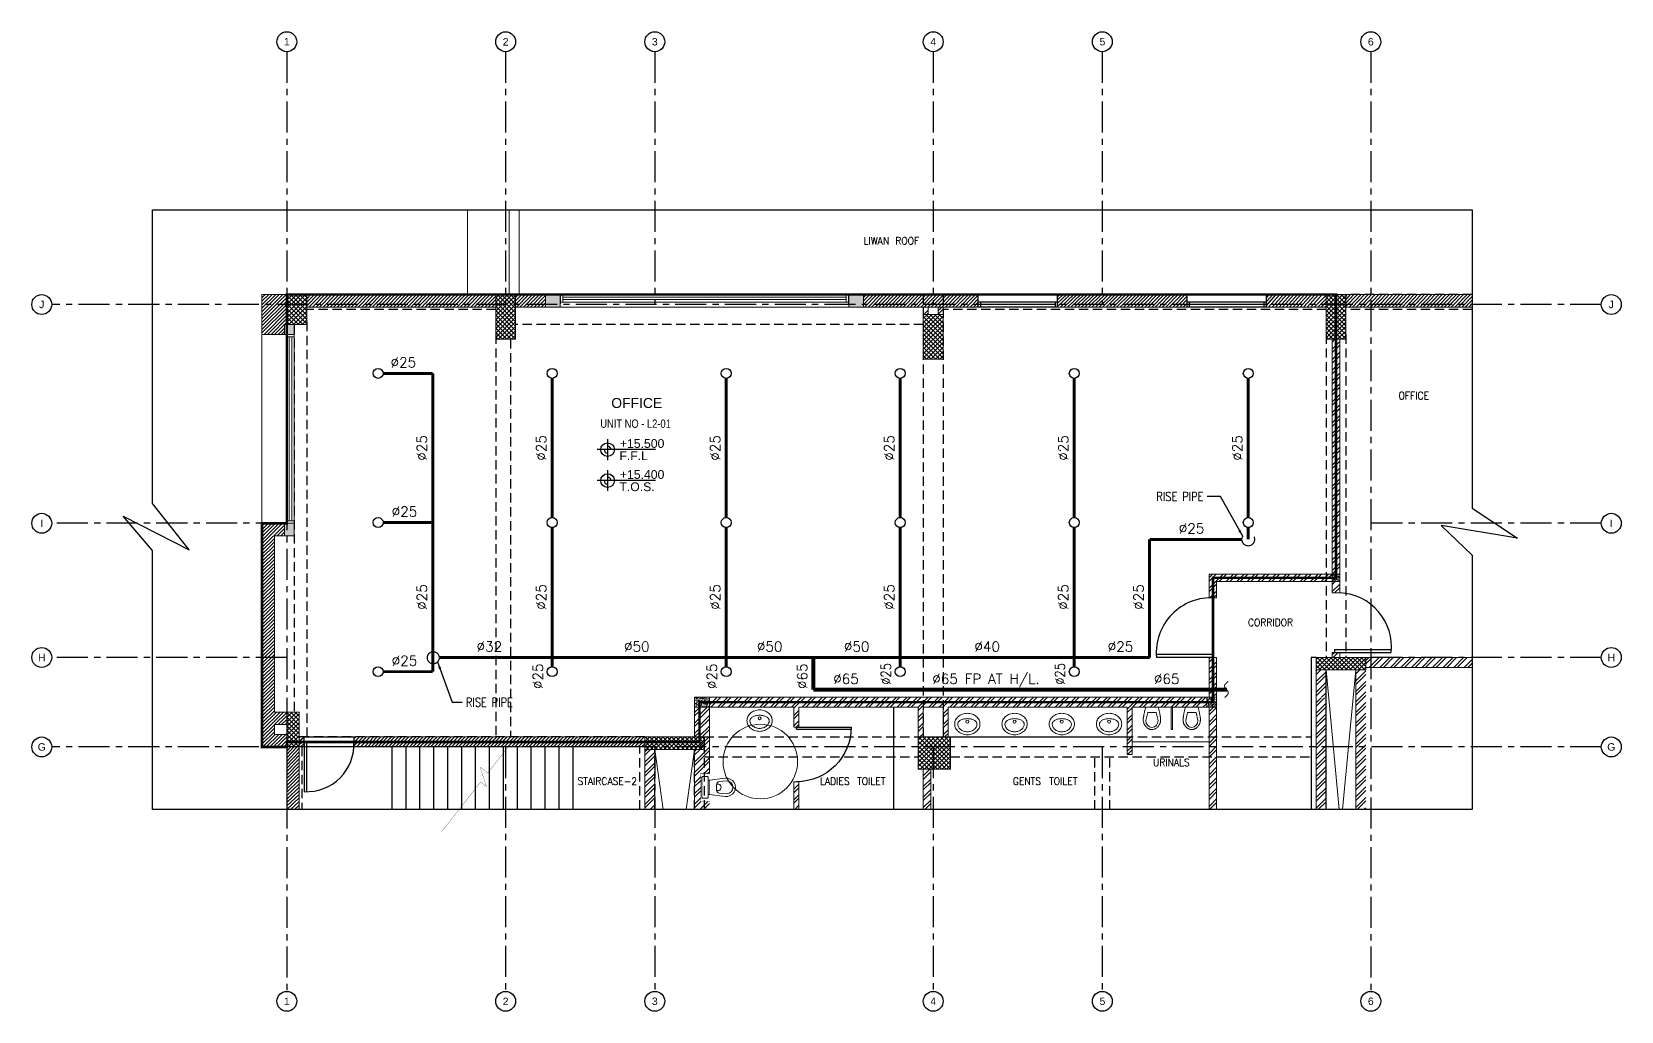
# Model space of a CAD drawing. Header units: metres. Extents: x 4747 to 137220, y 399495 to 419196.
# Drawn here: x 54869 to 86834, y 399495 to 419196 of the extents above; entities that cross this region are included whole.
import ezdxf
from ezdxf.enums import TextEntityAlignment as Align

# ---------------------------------------------------------------- set-up
doc = ezdxf.new("R2010")
doc.units = ezdxf.units.M
doc.header["$LTSCALE"] = 50
doc.header["$MEASUREMENT"] = 0
for name, pattern in [('CENTER', [2, 1.25, -0.25, 0.25, -0.25]), ('DASHED2', [9.525, 6.35, -3.175]), ('FF$0$HIDDEN2', [0.1875, 0.125, -0.0625]), ('HIDDENX2', [0.75, 0.5, -0.25])]:
    doc.linetypes.add(name, pattern=pattern)
for name, color, linetype in [('A - CONCRETE', 1, 'Continuous'), ('A-DOOR', 10, 'Continuous'), ('A-LEVEL', 3, 'Continuous'), ('A-TEXT', 3, 'Continuous'), ('A-WALL HATCH-100', 8, 'Continuous'), ('Axis', 8, 'CENTER'), ('BS-TOILET FUR', 85, 'Continuous'), ('DIM2', 222, 'Continuous'), ('ELEV.', 252, 'Continuous'), ('FF$0$A-CONCRETE HIDDEN', 8, 'FF$0$HIDDEN2'), ('FP-SPR-BRANCH', 4, 'Continuous'), ('FP-SPR-CR-MAIN', 6, 'Continuous'), ('GLAZ', 4, 'Continuous'), ('OUT RETAIL', 253, 'Continuous'), ('P-FIRE-SPR', 6, 'Continuous'), ('P-FIRE-TXT', 181, 'Continuous'), ('P-PIPE-DRA', 40, 'Continuous'), ('S-BEAM', 2, 'Continuous'), ('S-COL-HAT', 8, 'Continuous'), ('SPR..', 3, 'Continuous'), ('stair', 8, 'Continuous'), ('TBK', 7, 'Continuous'), ('WALL', 30, 'Continuous')]:
    doc.layers.add(name, color=color, linetype=linetype)
for name, color, linetype, lineweight in [('A-BLOCK', 2, 'Continuous', 18), ('A-Concrete post &encasement added 28-3-2011', 1, 'Continuous', 5), ('A-CORD.PLUMB', 46, 'Continuous', 9), ('A-GLASS', 4, 'Continuous', 5), ('A-HIDDEN', 8, 'HIDDENX2', 9), ('A-LEASING LINE', 6, 'DASHED2', 9), ('A-PROJECTION', 31, 'Continuous', 15), ('S-COL', 1, 'Continuous', 20)]:
    doc.layers.add(name, color=color, linetype=linetype, lineweight=lineweight)
doc.styles.add('ARIAL', font='ARIALUNI.TTF')
doc.styles.add('FRAME-ARIAL', font='arial.ttf', dxfattribs={"height": 0.35})
doc.styles.add('ROMANS', font='ROMANS.shx', dxfattribs={"width": 0.9})
doc.styles.add('style1', font='arial.ttf')
doc.styles.add('VK', font='arial.ttf', dxfattribs={"width": 0.8})
doc.dimstyles.new('JAHRA CINEMA', dxfattribs={"dimtxt": 180, "dimasz": 150, "dimexe": 50, "dimexo": 50, "dimgap": 80, "dimtad": 1, "dimdec": 0, "dimlfac": 0.1, "dimzin": 1, "dimdsep": 46, "dimtxsty": 'ROMANS', "dimcen": 0.09, "dimdle": 50, "dimclrd": 222, "dimclre": 222, "dimclrt": 3, "dimadec": 0, "dimazin": 0, "dimtfac": 1, "dimtdec": 0, "dimtix": 1, "dimtmove": 2, "dimatfit": 3, "dimfxl": 0.1, "dimtolj": 1, "dimtzin": 0, "dimlwd": -1, "dimarcsym": 0})
pattern_1 = [(45, (50767.404, 156637.68), (-35.355339, 35.355339), [])]
pattern_2 = [(135, (50767.404, 156637.68), (-44.194174, -44.194174), []), (225, (50767.404, 156637.68), (44.194174, -44.194174), [])]
pattern_3 = [(140, (50767.404, 156637.68), (6.275213, 71.726018), [7.5, -82.5]), (85, (50767.404, 156637.68), (-75.219213, -13.875133), [6, -66]), (190.451444, (50767.93, 156643.656), (-68.944, 57.850885), [6.37402, -70.114211]), (136.1842, (50747.4, 156637.68), (16.551928, 106.724133), [11.25, -123.75]), (186.635635, (50748.78, 156646.57), (-97.41186, 93.466195), [9.561034, -105.171376]), (81.184164, (50747.4, 156637.68), (-97.41186, 93.466195), [9, -99]), (111, (50752.404, 156647.68), (40.261889, 59.690705), [7.5, -82.5]), (56, (50752.404, 156647.68), (-72.515005, 24.331533), [6, -66]), (161.451445, (50755.76, 156652.65), (-32.253115, 84.022238), [6.37402, -70.114211]), (127.5, (50767.404, 156637.678), (-33.2893854, 1.2159855), [0, -65.2, 0, -67, 0, -66.25]), (97.5, (50767.404, 156637.68), (-39.441171, 26.3069537), [0, -38.2, 0, -63.7, 0, -25.25]), (57.5, (50767.404, 156615.378), (2.2554872, 53.3822436), [0, -25, 0, -78, 0, -103.5]), (47.5, (50767.404, 156605.38), (-10.010498, 58.318617), [0, -32.5, 0, -51.8, 0, -73.5])]
pattern_4 = [(45, (-498704467.14, -238468702.163), (-35.3553390593, 35.3553390593), [])]
pattern_5 = [(45, (50767.4, 156637.68), (-106.06602, 106.06602), []), (45, (50838.12, 156637.68), (-106.06602, 106.06602), [])]
pattern_6 = [(45, (22361.1, -7468.8), (-106.066017, 106.066017), []), (45, (22431.8, -7468.8), (-106.066017, 106.066017), [])]
pattern_7 = [(45, (50766.4, 156637.68), (-106.06602, 106.06602), []), (45, (50837.12, 156637.68), (-106.06602, 106.06602), [])]

# ---------------------------------------------------------------- blocks, each defined once
blk = doc.blocks.new('W1')
at = {"layer": 'A-BLOCK', "color": 8}
blk.add_line((-80, 20), (80, 20), dxfattribs=at)
at = {"layer": 'GLAZ'}
for p, q in [((80, 5), (-80, 5)), ((-75, 5), (-75, -5)), ((75, 0), (-75, 0)), ((75, 5), (75, -5)), ((80, -5), (-80, -5))]:
    blk.add_line(p, q, dxfattribs=at)
at = {"layer": 'WALL'}
for p, q in [((-80, 20), (-80, -5)), ((80, -5), (80, 20))]:
    blk.add_line(p, q, dxfattribs=at)
blk = doc.blocks.new('DOOR SINGLE1')
at = {"layer": 'A-DOOR'}
for p, q in [((-11552.4, 19407.6), (-11555.3, 19407.6)), ((-11555.3, 19407.6), (-11555.3, 19327.6)), ((-11552.4, 19407.6), (-11552.4, 19327.6))]:
    blk.add_line(p, q, dxfattribs=at)
blk.add_arc((-11555.3, 19407.6), 80, 270, 0, dxfattribs=at)
blk = doc.blocks.new('159')
at = {"layer": 'A-CORD.PLUMB', "linetype": 'Continuous'}
for p, q in [((-499019374, -238983892, 0), (-499019174, -238983892, 0)), ((-499019174, -238983892, 0), (-499019174, -238984542, 0))]:
    blk.add_line(p, q, dxfattribs=at)
at = {"layer": 'A-CORD.PLUMB', "ltscale": 0.5}
for p, q in [((-499019596, -238984091), (-499019771, -238984072)), ((-499019541, -238984153), (-499019541, -238984292)), ((-499019596, -238984354), (-499019771, -238984374)), ((-499019174, -238984542, 0), (-499019374, -238984542, 0))]:
    blk.add_line(p, q, dxfattribs=at)
blk.add_lwpolyline([(-499019374, -238984386), (-499019739, -238984433, -1.137773), (-499019739, -238984012), (-499019374, -238984059), (-499019374, -238984386)], format="xyb", dxfattribs=at)
for centre, radius, start, end in [((-499019766, -238984223), 151, 91.6855, 180), ((-499019766, -238984223), 151, 180, 268.3145), ((-499019570, -238984223), 75.1, 67.0688, 292.9312), ((-499019604, -238984153), 62.5, 0, 82.6251), ((-499019604, -238984292), 62.5, 277.3749, 0)]:
    blk.add_arc(centre, radius, start, end, dxfattribs=at)
at = {"ltscale": 0.5}
blk.add_wipeout([(-499019374, -238983892), (-499019174, -238983892), (-499019174, -238984542), (-499019374, -238984542)], dxfattribs=at).translate(0, 0, 0).dxf.layer = 'A-CORD.PLUMB'
at = {"layer": 'A-CORD.PLUMB', "ltscale": 0.5}
for p, q in [((-499019374, -238984055), (-499019344, -238984055)), ((-499019374, -238984390, 0), (-499019344, -238984390))]:
    blk.add_line(p, q, dxfattribs=at)
blk.add_lwpolyline([(-499019221, -238984473), (-499019324, -238984473, -0.414214), (-499019344, -238984453), (-499019344, -238983993, -0.414214), (-499019324, -238983973), (-499019221, -238983973, -0.414214), (-499019201, -238983993), (-499019201, -238984453, -0.414214)], format="xyb", close=True, dxfattribs=at)
blk = doc.blocks.new('WB')
blk.add_lwpolyline([(-254, -48, -0.113803), (-235, 33, -0.103571), (-180, 105, -0.091769), (-99, 151, -0.084871), (0, 168, -0.084871), (99, 151, -0.091769), (180, 105, -0.103571), (235, 33, -0.113803), (254, -48, -0.113803), (235, -129, -0.103571), (180, -200, -0.091769), (99, -247, -0.084871), (0, -264, -0.084871), (-99, -247, -0.091769), (-180, -200, -0.103571), (-235, -129, -0.113803)], format="xyb", close=True)
for points in [[(-194, -48, -0.161298), (-182, -10, -0.106182), (-137, 29, -0.070452), (-78, 51, -0.056719), (0, 60, -0.056719), (78, 51, -0.070452), (137, 29, -0.106182), (182, -10, -0.161298), (194, -48, -0.161298)], [(194, -48, -0.113803), (181, -102, -0.103571), (141, -155, -0.091769), (79, -190, -0.084871), (0, -204, -0.084871), (-79, -190, -0.091769), (-141, -155, -0.103571), (-181, -102, -0.113803), (-194, -48, -0.113803)]]:
    blk.add_lwpolyline(points, format="xyb")
blk.add_circle((0, 0), 30)
blk = doc.blocks.new('HK')
for points in [[(82.2, 0), (-17.8, 0)], [(0, 17.8), (0, -17.8)]]:
    blk.add_lwpolyline(points)
at = {"const_width": 11.7}
for points in [[(-5.8, 0, 0.414214), (0, -5.8, 1)], [(5.8, 0, 0.414214), (0, 5.8, 1)]]:
    blk.add_lwpolyline(points, format="xyb", dxfattribs=at)
blk.add_circle((0, 0), 11.7)
at = {"style": 'VK'}
for tag, p in [('REL', (21, 3)), ('APS', (20.2, -18))]:
    blk.add_attdef(tag, p, '', height=15, dxfattribs=at)
blk = doc.blocks.new('PENDENT SPR')
at = {"layer": 'P-FIRE-SPR'}
blk.add_circle((0, 0), 0.1, dxfattribs=at)
blk = doc.blocks.new('*U10')
at = {"layer": 'P-PIPE-DRA', "color": 1, "const_width": 0.02}
blk.add_lwpolyline([(0.165, -0.035), (0.144, -0.013), (0.124, 0.007), (0.114, 0.016), (0.104, 0.023), (0.094, 0.029), (0.083, 0.034), (0.073, 0.036), (0.063, 0.037), (0.052, 0.035), (0.042, 0.03), (0.031, 0.024), (0.021, 0.017), (-0.001, 0), (-0.022, -0.018), (-0.032, -0.025), (-0.042, -0.032), (-0.053, -0.036), (-0.063, -0.039), (-0.073, -0.039), (-0.083, -0.036), (-0.093, -0.031), (-0.102, -0.025), (-0.112, -0.017), (-0.122, -0.008), (-0.141, 0.013), (-0.16, 0.037)], dxfattribs=at)

msp = doc.modelspace()

# ---------------------------------------------------------------- hatches: boundary and pattern name
at = {"layer": 'A-Concrete post &encasement added 28-3-2011', "ltscale": 15}
h = msp.add_hatch(dxfattribs=at)
h.set_pattern_fill('AR-CONC', color=252, scale=10, angle=90)
h.set_pattern_definition(pattern_3)
h.paths.add_polyline_path([(65498, 413910), (65198, 413910), (65198, 413660), (65498, 413660)])
h.paths.add_polyline_path([(71598, 413910), (71298, 413910), (71298, 413660), (71598, 413660)])
h = msp.add_hatch(dxfattribs=at)
h.set_pattern_fill('AR-CONC', color=252, scale=10, angle=90)
h.set_pattern_definition(pattern_3)
h.paths.add_polyline_path([(59948, 413110), (60148, 413110), (60148, 413310), (59948, 413310)])
h.paths.add_polyline_path([(59948, 409060), (60148, 409060), (60148, 409310), (59948, 409310)])
h = msp.add_hatch(dxfattribs=at)
h.set_pattern_fill('AR-CONC', color=252, scale=10, angle=90)
h.set_pattern_definition([(140, (50768.385, 156637.68), (6.275213, 71.726018), [7.5, -82.5]), (85, (50768.385, 156637.68), (-75.219213, -13.875133), [6, -66]), (190.451444, (50768.91, 156643.656), (-68.944, 57.850885), [6.37402, -70.114211]), (136.1842, (50748.385, 156637.68), (16.551928, 106.724133), [11.25, -123.75]), (186.635635, (50749.76, 156646.57), (-97.41186, 93.466195), [9.561034, -105.171376]), (81.184164, (50748.38, 156637.68), (-97.41186, 93.466195), [9, -99]), (111, (50753.385, 156647.68), (40.261889, 59.690705), [7.5, -82.5]), (56, (50753.385, 156647.68), (-72.515005, 24.331533), [6, -66]), (161.451445, (50756.74, 156652.65), (-32.253115, 84.022238), [6.37402, -70.114211]), (127.5, (50768.385, 156637.678), (-33.2893854, 1.2159855), [0, -65.2, 0, -67, 0, -66.25]), (97.5, (50768.385, 156637.68), (-39.441171, 26.3069537), [0, -38.2, 0, -63.7, 0, -25.25]), (57.5, (50768.385, 156615.378), (2.2554872, 53.3822436), [0, -25, 0, -78, 0, -103.5]), (47.5, (50768.385, 156605.38), (-10.010498, 58.318617), [0, -32.5, 0, -51.8, 0, -73.5])])
h.paths.add_polyline_path([(81023, 408286), (81173, 408286), (81173, 408136), (81023, 408136)])
h = msp.add_hatch(dxfattribs=at)
h.set_pattern_fill('AR-CONC', color=252, scale=10, angle=90)
h.set_pattern_definition(pattern_3)
h.paths.add_polyline_path([(68498, 405611), (68198, 405611), (68198, 405811), (68498, 405811)])
h = msp.add_hatch(dxfattribs=at)
h.set_pattern_fill('AR-CONC', color=252, scale=10, angle=90)
h.set_pattern_definition(pattern_3)
h.paths.add_polyline_path([(78498, 405811), (78698, 405811), (78698, 405611), (78498, 405611)])
at = {"layer": 'A-WALL HATCH-100'}
h = msp.add_hatch(dxfattribs=at)
h.set_pattern_fill('ANSI31', color=252, scale=400, style=0)
h.set_pattern_definition(pattern_1)
h.paths.add_polyline_path([(65198, 413910), (64598, 413910), (64598, 413710), (65198, 413710)])
h.paths.add_polyline_path([(65198, 413710), (64598, 413710), (64598, 413660), (65198, 413660)])
h.paths.add_polyline_path([(64198, 413910), (60398, 413910), (60398, 413710), (64198, 413710)])
h.paths.add_polyline_path([(64198, 413710), (60398, 413710), (60398, 413660), (64198, 413660)])
h.paths.add_polyline_path([(59998, 413910), (59498, 413910), (59498, 413710), (59998, 413710)])
h.paths.add_polyline_path([(59998, 413710), (59498, 413710), (59498, 413110), (59948, 413110), (59948, 413310), (59998, 413310)])
h = msp.add_hatch(dxfattribs=at)
h.set_pattern_fill('ANSI31', color=252, scale=400, style=0)
h.set_pattern_definition(pattern_1)
h.paths.add_polyline_path([(72998, 413910), (72998, 413710), (72998, 413660), (73898, 413660), (73898, 413910), (71298, 413910), (71298, 413660), (72998, 413660), (72998, 413710)])
h.paths.add_polyline_path([(71598, 413910), (71298, 413910), (71298, 413660), (71598, 413660)])
h = msp.add_hatch(dxfattribs=at)
h.set_pattern_fill('ANSI32', color=252, scale=400, style=0)
h.set_pattern_definition(pattern_5)
h.paths.add_polyline_path([(72898, 413660), (72798, 413660), (72798, 413510), (72898, 413510)])
h.paths.add_polyline_path([(73198, 413660), (73098, 413660), (73098, 413510), (73198, 413510)])
h = msp.add_hatch(dxfattribs=at)
h.set_pattern_fill('ANSI31', color=252, scale=400, angle=360, style=0)
h.set_pattern_definition(pattern_4)
h.paths.add_polyline_path([(78098, 413660), (78098, 413910), (75498, 413910), (75498, 413660)])
h = msp.add_hatch(dxfattribs=at)
h.set_pattern_fill('ANSI31', color=252, scale=400, angle=360, style=0)
h.set_pattern_definition(pattern_4)
h.paths.add_polyline_path([(81297, 413910), (81297, 413710), (81297, 413710), (81297, 413660), (82259, 413660), (83836, 413660), (83836, 413910), (82289, 413910), (79698, 413910), (79698, 413660), (80897, 413660), (80897, 413910)])
h = msp.add_hatch(dxfattribs=at)
h.set_pattern_fill('ANSI32', color=252, scale=400, style=0)
h.set_pattern_definition(pattern_7)
h.paths.add_polyline_path([(81023, 408286), (78547, 408286), (78548, 407810), (78698, 407810), (78698, 408136), (81023, 408136)])
h.paths.add_polyline_path([(81023, 408286), (81172, 408286), (81172, 413010), (81022, 413010)])
h.paths.add_polyline_path([(81173, 408136), (81023, 408136), (81022, 407911), (81172, 407911)])
h = msp.add_hatch(dxfattribs=at)
h.set_pattern_fill('ANSI31', color=252, scale=400, angle=360, style=0)
h.set_pattern_definition([(45, (50767.404, 156637.68), (-35.355339, 35.355339), [])])
edge = h.paths.add_edge_path()
edge.add_arc((60260, 404688), 500, 121.5778, 156.6509)
edge.add_line((59801, 404886), (59998, 404886))
edge.add_line((59998, 404886), (59998, 405114))
edge = h.paths.add_edge_path()
edge.add_line((59998, 404886), (59801, 404886))
edge.add_arc((59448, 404989), 367, 331.0526, 343.7527, ccw=False)
edge.add_line((59770, 404811), (59998, 404811))
edge.add_line((59998, 404811), (59998, 404886))
edge = h.paths.add_edge_path()
edge.add_line((59801, 404886), (59498, 404886))
edge.add_line((59498, 404886), (59498, 404811))
edge.add_line((59498, 404811), (59770, 404811))
edge.add_arc((59448, 404989), 367, 331.0527, 343.7527)
h.paths.add_polyline_path([(59948, 409060), (59948, 409310), (59498, 409310), (59498, 406486), (59748, 406486), (59748, 409060)])
h.paths.add_polyline_path([(59748, 405261), (59998, 405261), (59998, 405511), (59748, 405511), (59748, 406486), (59498, 406486), (59498, 405719), (59748, 405227)])
edge = h.paths.add_edge_path()
edge.add_line((59927, 405061), (59832, 405061))
edge.add_line((59832, 405061), (59866, 404995))
edge.add_arc((60260, 404688), 500, 131.7279, 142.0562, ccw=False)
edge = h.paths.add_edge_path()
edge.add_line((59832, 405061), (59748, 405061))
edge.add_line((59748, 405061), (59748, 405227))
edge.add_line((59748, 405227), (59498, 405719))
edge.add_line((59498, 405719), (59498, 404886))
edge.add_line((59498, 404886), (59801, 404886))
edge.add_arc((60260, 404688), 500, 142.0562, 156.6509, ccw=False)
edge.add_line((59866, 404995), (59832, 405061))
h = msp.add_hatch(dxfattribs=at)
h.set_pattern_fill('ANSI32', color=252, scale=400)
h.set_pattern_definition(pattern_6)
h.paths.add_polyline_path([(83836, 406610), (81698, 406610), (81698, 406411), (83836, 406411)])
h.paths.add_polyline_path([(81698, 406360), (81498, 406360), (81498, 404425), (81698, 404425)])
h.paths.add_polyline_path([(80898, 406361), (80898, 404982), (80898, 404982), (80898, 404782), (80898, 404782), (80898, 404425), (80898, 404425)])
h.paths.add_polyline_path([(80898, 403992), (80898, 403553), (80897, 404425), (80898, 404425)])
h.paths.add_polyline_path([(81498, 403553), (81698, 403553), (81698, 404423), (81498, 404425)])
h = msp.add_hatch(dxfattribs=at)
h.set_pattern_fill('ANSI32', color=252, scale=400, style=0)
h.set_pattern_definition(pattern_7)
h.paths.add_polyline_path([(81172, 406711), (81022, 406711), (81022, 406610), (81172, 406611)])
h = msp.add_hatch(dxfattribs=at)
h.set_pattern_fill('ANSI32', color=252, scale=400, style=0)
h.set_pattern_definition(pattern_5)
h.paths.add_polyline_path([(80698, 405811), (80698, 405611)], flags=17)
h.paths.add_polyline_path([(80898, 406360), (80698, 406360), (80698, 403553), (80898, 403553), (80898, 404786), (80898, 404782), (80901, 404425), (80898, 404425)])
h.paths.add_polyline_path([(80698, 405811), (80898, 405811), (80898, 405801), (80698, 405801)], flags=17)
h = msp.add_hatch(dxfattribs=at)
h.set_pattern_fill('ANSI32', color=252, scale=400, style=0)
h.set_pattern_definition(pattern_5)
h.paths.add_polyline_path([(68297, 405611), (68198, 405611), (68198, 405011), (68297, 405011)])
h = msp.add_hatch(dxfattribs=at)
h.set_pattern_fill('ANSI31', color=252, scale=400, angle=360, style=0)
h.set_pattern_definition(pattern_4)
h.paths.add_polyline_path([(60348, 404886), (60248, 404886), (60248, 404811), (60348, 404811), (60348, 404786)])
h.paths.add_polyline_path([(60348, 405011), (60248, 405011), (60248, 404886), (60348, 404886)])
h.paths.add_polyline_path([(59998, 403553), (60248, 403553), (60248, 403645), (60248, 403645), (60248, 404811), (59998, 404811)])
h = msp.add_hatch(dxfattribs=at)
h.set_pattern_fill('ANSI31', color=252, scale=400, angle=360, style=0)
h.set_pattern_definition(pattern_4)
edge = h.paths.add_edge_path()
edge.add_line((67198, 404811), (67198, 405011))
edge.add_line((67210, 405011), (61898, 405011))
edge.add_line((61898, 405011), (61348, 405011))
edge.add_line((61348, 405011), (61348, 404811))
edge.add_line((61348, 404811), (61598, 404811))
edge.add_line((61598, 404811), (61598, 404811))
edge.add_line((61598, 404811), (61898, 404811))
edge.add_line((61898, 404811), (61898, 404811))
edge.add_line((61898, 404811), (67191, 404811))
h = msp.add_hatch(dxfattribs=at)
h.set_pattern_fill('ANSI32', color=252, scale=400, style=0)
h.set_pattern_definition(pattern_5)
h.paths.add_polyline_path([(67198, 403553), (67398, 403553), (67398, 404761), (67198, 404761)])
h = msp.add_hatch(dxfattribs=at)
h.set_pattern_fill('ANSI32', color=252, scale=400)
h.set_pattern_definition(pattern_6)
h.paths.add_polyline_path([(68198, 403553), (68297, 403553), (68297, 404761), (68198, 404761)])
at = {"layer": 'S-COL-HAT', "ltscale": 15}
h = msp.add_hatch(dxfattribs=at)
h.set_pattern_fill('ANSI37', color=252, scale=500, angle=90)
h.set_pattern_definition(pattern_2)
h.paths.add_polyline_path([(60398, 413310), (60398, 413910), (59998, 413910), (59998, 413310)])
h = msp.add_hatch(dxfattribs=at)
h.set_pattern_fill('ANSI37', color=252, scale=500, angle=90)
h.set_pattern_definition(pattern_2)
h.paths.add_polyline_path([(64598, 413910), (64198, 413910), (64198, 413010), (64598, 413010)])
h = msp.add_hatch(dxfattribs=at)
h.set_pattern_fill('ANSI37', color=252, scale=500, angle=90)
h.set_pattern_definition(pattern_2)
h.paths.add_polyline_path([(81297, 413910), (80897, 413910), (80897, 413010), (81297, 413010)])
h = msp.add_hatch(dxfattribs=at)
h.set_pattern_fill('ANSI37', color=252, scale=500, angle=90)
h.set_pattern_definition(pattern_2)
h.paths.add_polyline_path([(73198, 413510), (72798, 413510), (72798, 412610), (73198, 412610)])
h = msp.add_hatch(dxfattribs=at)
h.set_pattern_fill('ANSI37', color=252, scale=500, angle=90)
h.set_pattern_definition(pattern_2)
h.paths.add_polyline_path([(80698, 406610), (80698, 406360), (81698, 406360), (81698, 406610)])
h = msp.add_hatch(dxfattribs=at)
h.set_pattern_fill('ANSI37', color=252, scale=500, angle=90)
h.set_pattern_definition(pattern_2)
h.paths.add_polyline_path([(60248, 405511), (59998, 405511), (59998, 404811), (60248, 404811)])
h = msp.add_hatch(dxfattribs=at)
h.set_pattern_fill('ANSI37', color=252, scale=500, angle=90)
h.set_pattern_definition(pattern_2)
h.paths.add_polyline_path([(67198, 405011), (67198, 404761), (68398, 404761), (68398, 405011)])
h = msp.add_hatch(dxfattribs=at)
h.set_pattern_fill('ANSI37', color=252, scale=500, angle=90)
h.set_pattern_definition([(135, (50767.406, 210038.107), (-44.194174, -44.194174), []), (225, (50767.406, 210038.107), (44.194174, -44.194174), [])])
h.paths.add_polyline_path([(73348, 405011), (72698, 405011), (72698, 404361), (73348, 404361)])

# ---------------------------------------------------------------- linework, layer by layer
at = {"layer": 'A-BLOCK', "color": 252}
for p, q in [((57299, 413910, 0), (57299, 413660, 0)), ((65498, 413910, 0), (59498, 413910, 0)), ((59498, 413110, 0), (59498, 413910, 0)), ((60398, 413660, 0), (64198, 413660, 0)), ((64598, 413660, 0), (65498, 413660, 0)), ((73898, 413910, 0), (71298, 413910, 0)), ((71298, 413660, 0), (71298, 413910, 0)), ((71298, 413660, 0), (73898, 413660, 0)), ((78098, 413910, 0), (75498, 413910, 0)), ((75498, 413910, 0), (75498, 413660, 0)), ((75498, 413660, 0), (78098, 413660, 0)), ((78098, 413910, 0), (78098, 413660, 0)), ((83836, 413910, 0), (79698, 413910, 0)), ((79698, 413910, 0), (79698, 413660, 0)), ((79698, 413660, 0), (80901, 413660, 0)), ((81297, 413660, 0), (83836, 413660, 0)), ((59498, 413110, 0), (60148, 413110, 0)), ((81023, 413010, 0), (81023, 407911, 0)), ((81173, 413010, 0), (81173, 407911, 0)), ((60148, 409310, 0), (59498, 409310, 0)), ((59498, 409310, 0), (59498, 404811, 0)), ((59948, 409060, 0), (59748, 409060, 0)), ((59748, 409060, 0), (59748, 405511, 0)), ((78548, 407810, 0), (78548, 408286, 0)), ((78548, 408286, 0), (81023, 408286, 0)), ((78698, 407810, 0), (78698, 408136, 0)), ((78698, 408136, 0), (81023, 408136, 0)), ((81173, 407911, 0), (81023, 407911, 0)), ((78548, 407810, 0), (78698, 407810, 0)), ((78548, 405811, 0), (78548, 406611, 0)), ((78548, 406611, 0), (78698, 406611, 0)), ((78698, 406611, 0), (78698, 403553, 0)), ((81172, 406711, 0), (81022, 406711, 0)), ((81022, 406711, 0), (81022, 406610, 0)), ((81172, 406711, 0), (81172, 406610, 0)), ((81698, 406610, 0), (83836, 406610, 0)), ((80698, 406360, 0), (80698, 403553, 0)), ((80898, 406360, 0), (80898, 403553, 0)), ((81498, 406360, 0), (81498, 403553, 0)), ((81698, 406410, 0), (83836, 406410, 0)), ((68198, 405811, 0), (68198, 405011, 0)), ((68398, 405811, 0), (78548, 405811, 0)), ((59998, 405511, 0), (59748, 405511, 0)), ((76898, 405610, 0), (73298, 405610, 0)), ((73298, 405610, 0), (73298, 405011, 0)), ((76898, 404661, 0), (76898, 405610, 0)), ((78548, 405610, 0), (76998, 405610, 0)), ((76998, 405610, 0), (76998, 404661, 0)), ((78548, 403553, 0), (78548, 405610, 0)), ((59998, 405261, 0), (59748, 405261, 0)), ((67198, 405011, 0), (61348, 405011, 0)), ((61348, 405011, 0), (61348, 404811, 0)), ((61898, 405011, 0), (67198, 405011, 0)), ((59998, 404811, 0), (59998, 403553, 0)), ((61348, 404811, 0), (67198, 404811, 0)), ((61898, 404811, 0), (67198, 404811, 0)), ((67198, 404761, 0), (67198, 403553, 0)), ((67398, 404761, 0), (67398, 403553, 0)), ((68198, 404761, 0), (68198, 403553, 0)), ((68198, 404761, 0), (68198, 403553, 0)), ((76998, 404661, 0), (76898, 404661, 0)), ((70197, 404111, 0), (70197, 403553, 0)), ((70297, 404111, 0), (70197, 404111, 0)), ((70297, 404111, 0), (70297, 403553, 0))]:
    msp.add_line(p, q, dxfattribs=at)
at = {"layer": 'A-BLOCK', "color": 252, "elevation": 0}
for points in [[(72798, 413510), (72798, 413660)], [(72898, 413510), (72898, 413660)], [(73098, 413510), (73098, 413660)], [(73198, 413510), (73198, 413660)], [(72798, 405011), (72798, 405611), (73198, 405611), (73198, 405011)], [(59998, 405261), (59748, 405261), (59748, 405061), (59998, 405061)], [(60248, 403553), (60248, 404811), (60348, 404811), (60348, 405011), (60248, 405011)], [(59498, 404811), (59998, 404811)], [(72797, 404361), (72797, 403553)], [(72947, 403553), (72947, 404361)]]:
    msp.add_lwpolyline(points, dxfattribs=at)
at = {"layer": 'A-Concrete post &encasement added 28-3-2011', "color": 252, "ltscale": 15}
for p, q in [((65498, 413910, 0), (65498, 413660, 0)), ((59998, 409310, 0), (60148, 409310, 0)), ((60148, 409060, 0), (60148, 409310, 0))]:
    msp.add_line(p, q, dxfattribs=at)
at = {"layer": 'A-Concrete post &encasement added 28-3-2011', "color": 252, "ltscale": 15, "elevation": 0}
for points in [[(65498, 413910), (65198, 413910), (65198, 413660), (65498, 413660)], [(59948, 409060), (60148, 409060), (60148, 409310), (59948, 409310)], [(81023, 408286), (81173, 408286), (81173, 408136), (81023, 408136)], [(68498, 405611), (68198, 405611), (68198, 405811), (68498, 405811)], [(78498, 405811), (78698, 405811), (78698, 405611), (78498, 405611)]]:
    msp.add_lwpolyline(points, close=True, dxfattribs=at)
msp.add_lwpolyline([(60148, 413110), (60148, 413310), (59948, 413310), (59948, 413110), (60148, 413110), (60148, 413310)], dxfattribs=at)
at = {"layer": 'A-CORD.PLUMB', "color": 252}
for p, q in [((77782, 405611, 0), (77782, 405160, 0)), ((77812, 405611, 0), (77812, 405160, 0)), ((77782, 405160, 0), (77812, 405160, 0)), ((78548, 404911, 0), (76997, 404911, 0))]:
    msp.add_line(p, q, dxfattribs=at)
at = {"layer": 'A-CORD.PLUMB', "color": 252, "elevation": 0}
for points in [[(77383, 405161), (77388, 405160), (77392, 405160), (77395, 405161), (77397, 405161), (77397, 405161), (77398, 405161), (77400, 405161), (77403, 405161), (77407, 405161), (77412, 405162), (77418, 405163), (77424, 405164), (77432, 405166), (77440, 405168), (77449, 405171), (77458, 405175), (77467, 405179), (77477, 405185), (77486, 405191), (77496, 405199), (77506, 405207), (77516, 405217), (77526, 405228), (77535, 405241), (77544, 405255), (77549, 405264), (77554, 405273), (77557, 405282), (77561, 405291), (77564, 405300), (77566, 405309), (77568, 405318), (77568, 405327), (77569, 405335), (77570, 405343), (77571, 405351), (77571, 405358), (77571, 405365), (77571, 405372), (77571, 405377), (77570, 405383), (77570, 405388), (77569, 405392), (77569, 405395), (77568, 405398), (77568, 405398), (77569, 405401), (77568, 405404), (77567, 405409), (77566, 405416), (77565, 405423), (77564, 405432), (77562, 405441), (77560, 405452), (77558, 405463), (77556, 405475), (77553, 405488), (77551, 405502), (77548, 405516), (77545, 405531), (77541, 405546), (77538, 405562), (77534, 405578), (77530, 405594), (77525, 405611), (77269, 405611), (77265, 405594), (77261, 405578), (77257, 405562), (77253, 405546), (77250, 405531), (77247, 405516), (77244, 405502), (77241, 405488), (77238, 405475), (77236, 405463), (77234, 405452), (77232, 405441), (77230, 405432), (77229, 405423), (77228, 405416), (77227, 405409), (77226, 405404), (77225, 405401), (77225, 405398), (77225, 405398), (77224, 405395), (77224, 405392), (77223, 405388), (77223, 405383), (77222, 405377), (77222, 405371), (77222, 405365), (77222, 405358), (77222, 405350), (77223, 405343), (77223, 405335), (77225, 405326), (77226, 405318), (77228, 405309), (77230, 405300), (77233, 405291), (77236, 405282), (77240, 405272), (77245, 405263), (77250, 405254), (77260, 405239), (77270, 405226), (77280, 405214), (77290, 405204), (77300, 405195), (77310, 405188), (77320, 405181), (77330, 405176), (77339, 405172), (77348, 405168), (77356, 405165), (77364, 405163), (77371, 405162), (77378, 405161)], [(78183, 405161), (78188, 405160), (78192, 405160), (78195, 405161), (78197, 405161), (78197, 405161), (78198, 405161), (78200, 405161), (78203, 405161), (78207, 405161), (78212, 405162), (78218, 405163), (78224, 405164), (78232, 405166), (78240, 405168), (78249, 405171), (78258, 405175), (78267, 405179), (78277, 405185), (78286, 405191), (78296, 405199), (78306, 405207), (78316, 405217), (78326, 405228), (78335, 405241), (78344, 405255), (78349, 405264), (78354, 405273), (78357, 405282), (78361, 405291), (78364, 405300), (78366, 405309), (78368, 405318), (78368, 405327), (78369, 405335), (78370, 405343), (78371, 405351), (78371, 405358), (78371, 405365), (78371, 405372), (78371, 405377), (78370, 405383), (78370, 405388), (78369, 405392), (78369, 405395), (78368, 405398), (78368, 405398), (78369, 405401), (78368, 405404), (78367, 405409), (78366, 405416), (78365, 405423), (78364, 405432), (78362, 405441), (78360, 405452), (78358, 405463), (78356, 405475), (78353, 405488), (78351, 405502), (78348, 405516), (78345, 405531), (78341, 405546), (78338, 405562), (78334, 405578), (78330, 405594), (78325, 405611), (78069, 405611), (78065, 405594), (78061, 405578), (78057, 405562), (78053, 405546), (78050, 405531), (78047, 405516), (78044, 405502), (78041, 405488), (78038, 405475), (78036, 405463), (78034, 405452), (78032, 405441), (78030, 405432), (78029, 405423), (78028, 405416), (78027, 405409), (78026, 405404), (78025, 405401), (78025, 405398), (78025, 405398), (78024, 405395), (78024, 405392), (78023, 405388), (78023, 405383), (78022, 405377), (78022, 405371), (78022, 405365), (78022, 405358), (78022, 405350), (78023, 405343), (78023, 405335), (78025, 405326), (78026, 405318), (78028, 405309), (78030, 405300), (78033, 405291), (78036, 405282), (78040, 405272), (78045, 405263), (78050, 405254), (78060, 405239), (78070, 405226), (78080, 405214), (78090, 405204), (78100, 405195), (78110, 405188), (78120, 405181), (78130, 405176), (78139, 405172), (78148, 405168), (78156, 405165), (78164, 405163), (78171, 405162), (78178, 405161)]]:
    msp.add_lwpolyline(points, close=True, dxfattribs=at)
for points in [[(77483, 405507), (77312, 405507), (77275, 405340, 0.392296), (77397, 405200)], [(77483, 405507), (77519, 405340, -0.392296), (77397, 405200)], [(78283, 405507), (78112, 405507), (78075, 405340, 0.392296), (78197, 405200)], [(78283, 405507), (78319, 405340, -0.392296), (78197, 405200)]]:
    msp.add_lwpolyline(points, format="xyb", dxfattribs=at)
at = {"layer": 'A-DOOR', "color": 252}
for p, q in [((78627, 406671, 0), (77482, 406671, 0)), ((78627, 406611, 0), (77487, 406611, 0)), ((78627, 406671, 0), (78627, 406611, 0)), ((81070, 406770, 0), (81070, 406711, 0)), ((81070, 406770, 0), (82214, 406770, 0)), ((81070, 406711, 0), (82210, 406711, 0))]:
    msp.add_line(p, q, dxfattribs=at)
at = {"layer": 'A-DOOR', "color": 252, "elevation": 0}
msp.add_lwpolyline([(60398, 403911), (60398, 404911), (60348, 404911), (60348, 403911)], dxfattribs=at)
at = {"layer": 'A-DOOR', "color": 252}
for centre, radius, start, end in [((81126, 406822, 0), 1090, 354.1266, 87.0568), ((78591, 406704, 0), 1108, 86.8448, 184.7955), ((60391, 404868, 0), 958, 267.4475, 2.5525)]:
    msp.add_arc(centre, radius, start, end, dxfattribs=at)
at = {"layer": 'A-GLASS', "color": 252}
for p, q in [((65469, 413660, 0), (71298, 413660, 0)), ((71298, 413910, 0), (65498, 413910, 0)), ((71298, 413760, 0), (65498, 413760, 0)), ((65548, 413910, 0), (65548, 413760, 0)), ((71248, 413860, 0), (65548, 413860, 0)), ((71248, 413810, 0), (65548, 413810, 0)), ((71248, 413910, 0), (71248, 413760, 0)), ((71298, 413910, 0), (71298, 413760, 0)), ((59498, 413110, 0), (59498, 409310, 0)), ((59998, 409310, 0), (59998, 413110, 0)), ((60148, 413110, 0), (59998, 413110, 0)), ((60048, 409360, 0), (60048, 413060, 0)), ((60098, 409360, 0), (60098, 413060, 0)), ((60148, 409310, 0), (60148, 413110, 0)), ((59998, 409360, 0), (60148, 409360, 0))]:
    msp.add_line(p, q, dxfattribs=at)
at = {"layer": 'A-GLASS', "color": 252, "elevation": 0}
msp.add_lwpolyline([(59998, 413060), (60148, 413060)], dxfattribs=at)
at = {"layer": 'A-HIDDEN', "color": 252, "linetype": 'Continuous', "ltscale": 5}
for p, q in [((80898, 406360, 0), (81165, 403553, 0)), ((81230, 403553, 0), (81498, 406360, 0)), ((67398, 404761, 0), (67568, 403553)), ((68198, 404761, 0), (68029, 403553, 0))]:
    msp.add_line(p, q, dxfattribs=at)
at = {"layer": 'A-HIDDEN', "color": 252, "ltscale": 5}
msp.add_line((81498, 406360, 0), (81498, 403553, 0), dxfattribs=at)
at = {"layer": 'A-LEASING LINE', "color": 9, "const_width": 50, "elevation": 0}
msp.add_lwpolyline([(81098, 413910), (59998, 413910), (59998, 409310), (59498, 409310), (59498, 404811), (59998, 404811), (59998, 404911), (68298, 404911), (68298, 405711), (78623, 405711), (78623, 408211), (81098, 408211), (81098, 413910)], close=True, dxfattribs=at)
at = {"layer": 'A-PROJECTION', "color": 252}
for p, q in [((64469, 415613, 0), (64469, 413910, 0)), ((64669, 415613, 0), (64669, 413910, 0))]:
    msp.add_line(p, q, dxfattribs=at)
at = {"layer": 'A-PROJECTION', "color": 252, "elevation": 0}
msp.add_lwpolyline([(63629, 415613), (63629, 413910)], dxfattribs=at)
at = {"layer": 'Axis', "color": 252, "ltscale": 10}
for p, q in [((59998, 418796, 0), (59998, 399895, 0)), ((64398, 418796, 0), (64398, 413710, 0)), ((67398, 418796, 0), (67398, 413710, 0)), ((72998, 418796, 0), (72998, 413710, 0)), ((76398, 418796, 0), (76398, 413710, 0)), ((81798, 418796, 0), (81798, 399895, 0)), ((86434, 413710, 0), (55269, 413710, 0)), ((59998, 409310, 0), (55269, 409310, 0)), ((86434, 409310, 0), (81798, 409310, 0)), ((59998, 406610, 0), (55269, 406610, 0)), ((86434, 406610, 0), (81798, 406610, 0)), ((86434, 404810, 0), (55269, 404810, 0)), ((64398, 404810, 0), (64398, 399895, 0)), ((67398, 404810, 0), (67398, 399895, 0)), ((72998, 404810, 0), (72998, 399895, 0)), ((76398, 404810, 0), (76398, 399895, 0))]:
    msp.add_line(p, q, dxfattribs=at)
at = {"layer": 'Axis', "color": 252, "linetype": 'Continuous'}
for centre in [(59998, 418996, 0), (64398, 418996, 0), (67398, 418996, 0), (72998, 418996, 0), (76398, 418996, 0), (81798, 418996, 0), (55069, 413710, 0), (86634, 413710, 0), (55069, 409310, 0), (86634, 409310, 0), (55069, 406611, 0), (86634, 406611, 0), (55069, 404811, 0), (86634, 404811, 0), (59998, 399695, 0), (64398, 399695, 0), (67398, 399695, 0), (72998, 399695, 0), (76398, 399695, 0), (81798, 399695, 0)]:
    msp.add_circle(centre, 200, dxfattribs=at)
at = {"layer": 'BS-TOILET FUR', "color": 252}
for p, q in [((72197, 405611, 0), (72197, 403553, 0)), ((72947, 405011), (76897, 405011, 0))]:
    msp.add_line(p, q, dxfattribs=at)
at = {"layer": 'ELEV.', "color": 252, "elevation": 0}
msp.add_lwpolyline([(60348, 405011), (61348, 405011), (61348, 404811), (60348, 404811)], close=True, dxfattribs=at)
at = {"layer": 'FF$0$A-CONCRETE HIDDEN', "ltscale": 30}
for p, q in [((80897, 413910, 0), (72798, 413910, 0)), ((72798, 413910, 0), (72798, 405011, 0)), ((73198, 413910, 0), (73198, 405011, 0)), ((83836, 413910, 0), (81297, 413910, 0)), ((64198, 413610, 0), (60398, 413610, 0)), ((60398, 413360, 0), (60398, 405011, 0)), ((80897, 413610, 0), (73198, 413610, 0)), ((83836, 413610, 0), (81297, 413610, 0)), ((60148, 413310, 0), (60148, 405511, 0)), ((64198, 413110, 0), (64198, 405011, 0)), ((64498, 413010, 0), (64498, 405011, 0)), ((72798, 413310, 0), (64598, 413310, 0)), ((80897, 413110, 0), (80897, 406611, 0)), ((81297, 413110, 0), (81297, 406611, 0)), ((59998, 405511, 0), (59998, 403553, 0)), ((67197, 405011, 0), (60248, 405011, 0)), ((68397, 405011, 0), (80597, 405011, 0)), ((67197, 404811, 0), (60248, 404811, 0)), ((60298, 404811, 0), (60298, 403553, 0)), ((67098, 403553, 0), (67098, 404811, 0)), ((67398, 403553, 0), (67398, 404761, 0)), ((68397, 404611, 0), (72698, 404611, 0)), ((73348, 404611, 0), (80597, 404611, 0)), ((76248, 403553, 0), (76248, 404611, 0)), ((76548, 403553, 0), (76548, 404611, 0))]:
    msp.add_line(p, q, dxfattribs=at)
at = {"layer": 'FF$0$A-CONCRETE HIDDEN', "ltscale": 30, "elevation": 0}
for points in [[(64599, 413910), (65498, 413910), (65498, 413710)], [(71298, 413710), (71298, 413910), (72998, 413910)]]:
    msp.add_lwpolyline(points, dxfattribs=at)
at = {"layer": 'FP-SPR-BRANCH', "const_width": 60, "elevation": 0}
for points in [[(61934, 412325), (62934, 412325)], [(62934, 406325), (62934, 412325)], [(65333, 412225), (65333, 409425)], [(68833, 412225), (68833, 409425)], [(72333, 412225), (72333, 409425)], [(75833, 412225), (75833, 409425)], [(79333, 412225), (79333, 409425)], [(61934, 409325), (62934, 409325)], [(65333, 409225), (65333, 406425)], [(68833, 409225), (68833, 406425)], [(72333, 409225), (72333, 406425)], [(75833, 409225), (75833, 406425)], [(79333, 409225), (79333, 408986)], [(79204, 408986), (77348, 408986)], [(77348, 408986), (77348, 406610)], [(63063, 406610), (77348, 406610)], [(61934, 406325), (62934, 406325)]]:
    msp.add_lwpolyline(points, dxfattribs=at)
at = {"layer": 'FP-SPR-CR-MAIN', "const_width": 80, "elevation": 0}
for points in [[(70584, 406611), (70584, 405960)], [(70584, 405960), (78909, 405960)]]:
    msp.add_lwpolyline(points, dxfattribs=at)
at = {"layer": 'S-BEAM', "color": 252}
msp.add_line((80897, 403553, 0), (80897, 406361, 0), dxfattribs=at)
at = {"layer": 'S-BEAM', "color": 252, "elevation": 0}
msp.add_lwpolyline([(80698, 406611), (80597, 406611), (80597, 403553)], dxfattribs=at)
at = {"layer": 'S-COL', "color": 252, "ltscale": 15, "elevation": 0}
for points in [[(60398, 413310), (60398, 413910), (59998, 413910), (59998, 413310)], [(64198, 413010), (64598, 413010), (64598, 413910), (64198, 413910)], [(71598, 413910), (71298, 413910), (71298, 413660), (71598, 413660)], [(80897, 413010), (81297, 413010), (81297, 413910), (80897, 413910)], [(72798, 412610), (73198, 412610), (73198, 413510), (72798, 413510)], [(80698, 406610), (80698, 406360), (81698, 406360), (81698, 406610)], [(59998, 404811), (60248, 404811), (60248, 405511), (59998, 405511)], [(67198, 405011), (67198, 404761), (68398, 404761), (68398, 405011)], [(72698, 404361), (73348, 404361), (73348, 405011), (72698, 405011)]]:
    msp.add_lwpolyline(points, close=True, dxfattribs=at)
at = {"layer": 'SPR..', "const_width": 25, "elevation": 0}
for points in [[(79219, 409046, 1.630028), (79449, 409042)], [(63063, 406610, 48.270911), (63063, 406600)]]:
    msp.add_lwpolyline(points, format="xyb", dxfattribs=at)
at = {"layer": 'stair', "color": 252}
for p, q in [((62108, 404811, 0), (62108, 403553, 0)), ((62388, 404811, 0), (62388, 403553, 0)), ((62668, 404811, 0), (62668, 403553, 0)), ((62948, 404811, 0), (62948, 403553, 0)), ((63228, 404811, 0), (63228, 403553, 0)), ((63508, 404811, 0), (63508, 403553, 0)), ((63788, 404811, 0), (63788, 403553, 0)), ((64068, 404811, 0), (64068, 403553, 0)), ((64348, 404811, 0), (64348, 403553, 0)), ((64628, 404811, 0), (64628, 403553, 0)), ((64908, 404811, 0), (64908, 403553, 0)), ((65188, 404811, 0), (65188, 403553, 0)), ((65468, 404811, 0), (65468, 403553, 0)), ((65748, 404811, 0), (65748, 403553, 0))]:
    msp.add_line(p, q, dxfattribs=at)
at = {"layer": 'stair', "color": 252, "const_width": 5, "elevation": 0}
msp.add_lwpolyline([(63114, 403111), (63896, 404106), (64011, 404015), (63885, 404407), (64038, 404287), (64507, 404883)], dxfattribs=at)

# ---------------------------------------------------------------- block references
at = {"layer": 'A-CORD.PLUMB', "color": 252, "xscale": -1}
for p in [(69506, 405388, 0), (73684, 405320, 0), (74634, 405320, 0), (75584, 405320, 0), (76534, 405320, 0)]:
    msp.add_blockref('WB', p, dxfattribs=at)
at = {"layer": 'A-DOOR', "color": 252, "xscale": -13.74999629541375, "yscale": 13.74999629541375, "zscale": 13.74999629541375, "rotation": 90}
msp.add_blockref('DOOR SINGLE1', (337102, 246326, 0), dxfattribs=at)
at = {"layer": 'A-GLASS', "color": 252, "xscale": 9.999999999999998, "yscale": 9.999999999999998, "zscale": 9.999999999999998}
for p in [(74698, 413710, 0), (78898, 413710, 0)]:
    msp.add_blockref('W1', p, dxfattribs=at)
at = {"layer": 'A-LEVEL', "color": 252, "xscale": 11.73060000847072, "yscale": 11.73059999720977, "zscale": 17.59589999999999}
for p, values in [((66449, 410791), {'REL': '+15.500', 'APS': 'F.F.L'}), ((66449, 410168), {'REL': '+15.400', 'APS': 'T.O.S.'})]:
    msp.add_blockref('HK', p, dxfattribs=at).add_auto_attribs(values)
at = {"layer": 'P-FIRE-SPR', "xscale": 1000, "yscale": 1000, "zscale": 1000, "rotation": 270}
for p in [(61834, 412325, 0), (65334, 412325, 0), (68834, 412325, 0), (72334, 412325, 0), (75834, 412325, 0), (79334, 412325, 0), (61834, 409325, 0), (65334, 409325, 0), (68834, 409325, 0), (72334, 409325, 0), (75834, 409325, 0), (79334, 409325, 0), (61834, 406325, 0), (65334, 406325, 0), (68834, 406325, 0), (72334, 406325, 0), (75834, 406325, 0)]:
    msp.add_blockref('PENDENT SPR', p, dxfattribs=at)
at = {"layer": 'P-PIPE-DRA', "xscale": 1000, "yscale": 1000, "zscale": 1000, "rotation": 269.9994214380457}
msp.add_blockref('*U10', (78895, 405969, 0), dxfattribs=at)

# ---------------------------------------------------------------- texts
at = {"layer": 'A-TEXT', "color": 252, "style": 'ARIAL'}
msp.add_text('OFFICE', height=200, rotation=359.9958, dxfattribs=at).set_placement((66523, 411629))
at = {"layer": 'Axis', "color": 252, "linetype": 'Continuous', "style": 'style1'}
for s, p in [('1', (59998, 418996, 0)), ('2', (64398, 418996, 0)), ('3', (67398, 418996, 0)), ('4', (72998, 418996, 0)), ('5', (76401, 418996, 0)), ('6', (81798, 418996, 0)), ('J', (55069, 413710, 0)), ('J', (86634, 413710, 0)), ('I', (55069, 409310, 0)), ('I', (86634, 409310, 0)), ('H', (55069, 406611, 0)), ('H', (86634, 406611, 0)), ('G', (55069, 404811, 0)), ('G', (86634, 404811, 0)), ('1', (59998, 399695, 0)), ('2', (64398, 399695, 0)), ('3', (67398, 399695, 0)), ('4', (72998, 399695, 0)), ('5', (76401, 399695, 0)), ('6', (81798, 399695, 0))]:
    msp.add_text(s, height=150, dxfattribs=at).set_placement(p, align=Align.MIDDLE)
at = {"layer": 'DIM2', "color": 3, "char_height": 180, "width": 1837.37, "style": 'ROMANS'}
for insert, attachment_point in [((78431, 409938, 0), 3), ((63600, 405620, 0), 7)]:
    msp.add_mtext('\\A1;{\\W0.8;RISE PIPE}', dxfattribs=dict(at, insert=insert, attachment_point=attachment_point))
at = {"layer": 'OUT RETAIL', "color": 252, "style": 'ROMANS', "width": 0.9}
for tag, p in [('LIWAN', (71855, 414991, 0)), ('ROOF', (72474, 414991, 0)), ('OFFICE', (82662, 411877, 0)), ('CORRIDOR', (79782, 407315, 0)), ('URINALS', (77787, 404500, 0)), ('STAIRCASE-2', (66443, 404123, 0)), ('LADIES', (71020, 404123, 0)), ('TOILET', (71752, 404123, 0)), ('GENTS', (74882, 404123, 0)), ('TOILET', (75613, 404123, 0))]:
    msp.add_attdef(tag, text='ROOM', height=150, rotation=0, dxfattribs=at).set_placement(p, align=Align.MIDDLE_CENTER)
at = {"layer": 'P-FIRE-TXT', "style": 'ROMANS'}
for s, p in [('%%C25', (62341, 412545, 0)), ('%%C25', (62364, 409545, 0)), ('%%C25', (78193, 409206, 0)), ('%%C32', (64071, 406830, 0)), ('%%C50', (67036, 406830, 0)), ('%%C50', (69708, 406830, 0)), ('%%C50', (71458, 406830, 0)), ('%%C40', (74083, 406830, 0)), ('%%C25', (76763, 406830, 0)), ('%%C25', (62364, 406545, 0)), ('%%C65', (71243, 406180, 0)), ('%%C65 FP AT H/L.', (74059, 406180, 0)), ('%%C65', (77693, 406180, 0))]:
    msp.add_text(s, height=200, dxfattribs=at).set_placement(p, align=Align.MIDDLE_CENTER)
for s, p in [('%%C25', (62715, 410825, 0)), ('%%C25', (65114, 410825, 0)), ('%%C25', (68614, 410825, 0)), ('%%C25', (72114, 410825, 0)), ('%%C25', (75614, 410825, 0)), ('%%C25', (79114, 410825, 0)), ('%%C25', (62714, 407826, 0)), ('%%C25', (65113, 407826, 0)), ('%%C25', (68613, 407826, 0)), ('%%C25', (72113, 407826, 0)), ('%%C25', (75613, 407826, 0)), ('%%C25', (77128, 407826, 0)), ('%%C25', (65047, 406231, 0)), ('%%C25', (68547, 406231, 0)), ('%%C65', (70364, 406233, 0))]:
    msp.add_text(s, height=200, rotation=90, dxfattribs=at).set_placement(p, align=Align.MIDDLE_CENTER)
at = {"layer": 'P-FIRE-TXT', "style": 'ROMANS', "width": 0.85}
for p in [(72047, 406280, 0), (75547, 406280, 0)]:
    msp.add_text('%%C25', height=200, rotation=90, dxfattribs=at).set_placement(p, align=Align.MIDDLE_CENTER)
at = {"layer": 'TBK', "color": 4, "style": 'FRAME-ARIAL', "width": 0.8}
msp.add_text('UNIT NO - L2-01 ', height=167.96, dxfattribs=at).set_placement((66302, 411230))

# ---------------------------------------------------------------- leaders
at = {"layer": 'DIM2', "color": 2, "annotation_type": 0, "has_hookline": 1, "text_width": 1042}
for points, hookline_direction in [([(79229, 409034, 0), (78773, 409848, 0), (78506, 409848, 0)], 1), ([(63029, 406523, 0), (63326, 405710, 0), (63525, 405710, 0)], 0)]:
    msp.add_leader(points, dimstyle='JAHRA CINEMA', override={"dimexe": 75, "dimexo": 75, "dimgap": 60, "dimtad": 0, "dimtxsty": 'ROMANS', "dimdle": 75, "dimclrd": 256, "dimclre": 256, "dimfxl": 2.5, "dimlwe": 65535}, dxfattribs=dict(at, hookline_direction=hookline_direction))

# ---------------------------------------------------------------- next in the draw order: block references
at = {"layer": 'BS-TOILET FUR', "color": 252, "xscale": 0.8694630800701482, "yscale": 0.8694630800701482, "zscale": 0.8694630800701482, "rotation": 180.0006338738004}
msp.add_blockref('159', (-433808126, -207388760, 0), dxfattribs=at)

# ---------------------------------------------------------------- next in the draw order: hatches: boundary and pattern name
at = {"layer": 'A-WALL HATCH-100'}
h = msp.add_hatch(dxfattribs=at)
h.set_pattern_fill('ANSI32', color=252, scale=400)
h.set_pattern_definition(pattern_6)
h.paths.add_polyline_path([(78548, 403553), (78698, 403553), (78698, 405611), (78498, 405611), (78498, 405811), (78698, 405811), (78698, 406610), (78548, 406610), (78548, 405811), (68498, 405811), (68498, 405611), (70197, 405611), (70197, 405211), (70297, 405211), (70297, 405611), (72698, 405611), (72698, 405011), (72798, 405011), (72798, 405611), (73198, 405611), (73198, 405011), (73298, 405011), (73298, 405611), (76898, 405610), (76898, 404661), (76998, 404661), (76998, 405610), (78548, 405611)])
h.paths.add_polyline_path([(68297, 403553), (68497, 403553), (68497, 403711), (68323, 403711), (68323, 404276), (68497, 404276), (68497, 405611), (68297, 405611)])
h.paths.add_polyline_path([(70197, 403553), (70297, 403553), (70297, 404111), (70197, 404111)])
h.paths.add_polyline_path([(72797, 403553), (72947, 403553), (72947, 404361), (72797, 404361)])

# ---------------------------------------------------------------- next in the draw order: linework, layer by layer
at = {"layer": 'A - CONCRETE', "color": 252, "elevation": 0}
msp.add_lwpolyline([(83836, 408666), (83836, 403553), (83836, 403553), (83836, 403553), (57296, 403553), (57296, 403553), (57296, 403553), (57296, 408761), (56705, 409450), (58031, 408777), (57296, 409706), (57296, 415613), (76463, 415613), (76463, 415613), (77409, 415613), (77409, 415613), (83836, 415613), (83836, 409611), (84745, 409010), (83210, 409267), (83836, 408666)], dxfattribs=at)
at = {"layer": 'A-BLOCK', "color": 252, "elevation": 0}
msp.add_lwpolyline([(68498, 404276), (68498, 405611), (70197, 405611), (70197, 405211), (70297, 405211), (70297, 405611), (72698, 405611), (72698, 405011)], dxfattribs=at)
at = {"layer": 'A-CORD.PLUMB', "color": 252}
msp.add_circle((69520, 404517, 0), 750, dxfattribs=at)
at = {"layer": 'FF$0$A-CONCRETE HIDDEN', "ltscale": 30}
for p, q in [((68197, 403553, 0), (68197, 404761, 0)), ((68397, 403553, 0), (68397, 404761, 0))]:
    msp.add_line(p, q, dxfattribs=at)

doc.saveas('drawing.dxf')
